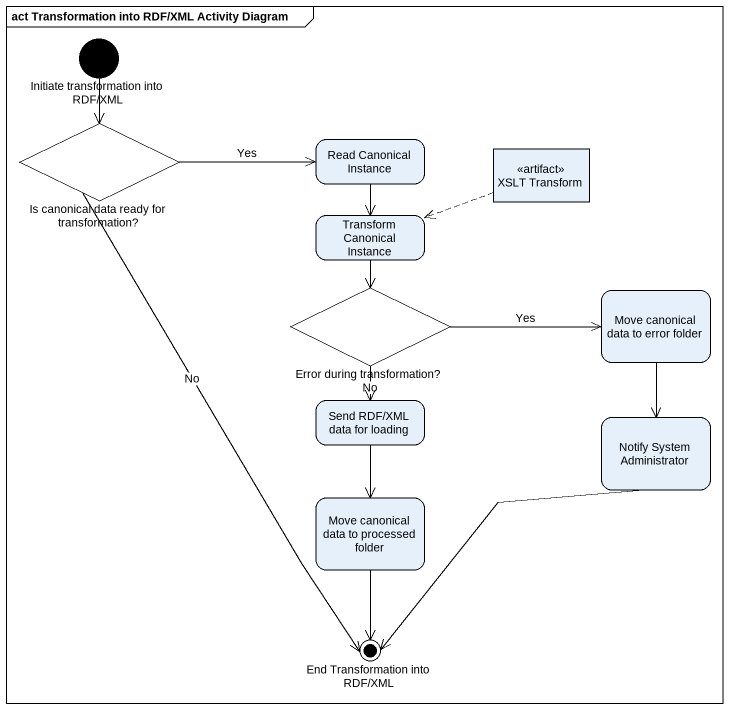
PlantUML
@startuml
mainframe act Transformation into RDF/XML Activity Diagram
hide empty description
state "Initiate transformation into RDF/XML" as Initiate_transformation <<start>>
state "Is canonical data ready for transformation?" as Is_canonical_data_ready_for <<choice>>
state "Read Canonical Instance" as Read_Canonical_Instance
state "XSLT Transform" as XSLT_Transform <<artifact>>
state "Transform Canonical Instance" as Transform_Canonical_Instance
state "Error during transformation?" as Error_during_transformation <<choice>>
state "Move canonical data to error folder" as Move_canonical_data_to
state "Send RDF/XML data for loading" as Send_RDF_XML_data_for
state "Notify System Administrator" as Notify_System_Administrator
state "Move canonical data to processed folder" as Move_canonical_data_to_2
state "End Transformation into RDF/XML" as End_Transformation_into_RDF <<end>>
Initiate_transformation --> Is_canonical_data_ready_for
Is_canonical_data_ready_for -right-> Read_Canonical_Instance : Yes
Is_canonical_data_ready_for --> End_Transformation_into_RDF : No
Read_Canonical_Instance --> Transform_Canonical_Instance
XSLT_Transform -left[dashed]-> Transform_Canonical_Instance
Transform_Canonical_Instance --> Error_during_transformation
Error_during_transformation -right-> Move_canonical_data_to : Yes
Error_during_transformation --> Send_RDF_XML_data_for : No
Move_canonical_data_to --> Notify_System_Administrator
Send_RDF_XML_data_for --> Move_canonical_data_to_2
Notify_System_Administrator --> End_Transformation_into_RDF
Move_canonical_data_to_2 --> End_Transformation_into_RDF
@enduml
